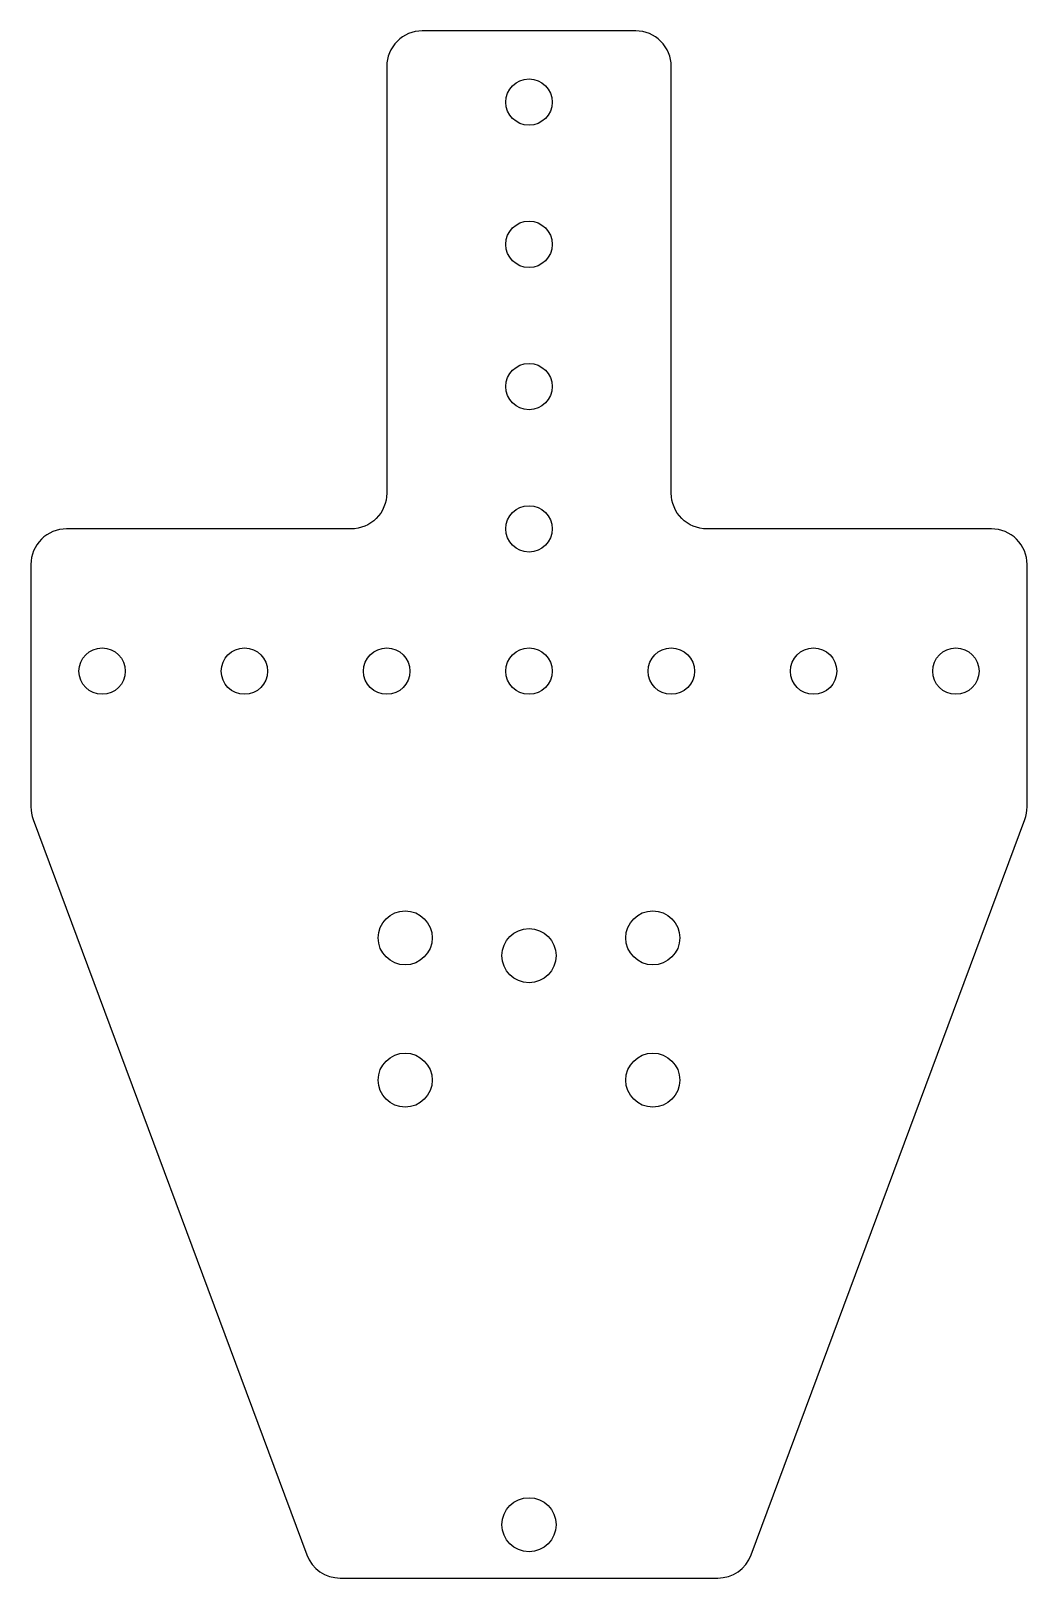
# Model space of a CAD drawing. Header units: inches. Extents: x -1.75 to 1.75, y -2.19 to 3.25.
import ezdxf

# ---------------------------------------------------------------- set-up
doc = ezdxf.new("R2010")
doc.units = ezdxf.units.IN
doc.header["$MEASUREMENT"] = 0

msp = doc.modelspace()

# ---------------------------------------------------------------- linework, layer by layer
msp.add_lwpolyline([(1.7422, 0.4789, 0.089291), (1.75, 0.5225), (1.75, 1.375, 0.414214), (1.625, 1.5), (0.625, 1.5, -0.414214), (0.5, 1.625), (0.5, 3.125, 0.414214), (0.375, 3.25), (-0.375, 3.25, 0.414214), (-0.5, 3.125), (-0.5, 1.625, -0.414214), (-0.625, 1.5), (-1.625, 1.5, 0.414214), (-1.75, 1.375), (-1.75, 0.5225, 0.089291), (-1.7422, 0.4789), (-0.7803, -2.1061, 0.313334), (-0.6631, -2.1875), (0.6631, -2.1875, 0.313334), (0.7803, -2.1061)], format="xyb", close=True)
for centre, radius in [((0, 3), 0.0815), ((0, 2.5), 0.0815), ((0, 2), 0.0815), ((0, 1.5), 0.0815), ((-1.5, 1), 0.0815), ((-1, 1), 0.0815), ((-0.5, 1), 0.0815), ((0, 1), 0.0815), ((0.5, 1), 0.0815), ((1, 1), 0.0815), ((1.5, 1), 0.0815), ((-0.435, 0.0625), 0.095), ((0.435, 0.0625), 0.095), ((0, 0), 0.095), ((-0.435, -0.4375), 0.095), ((0.435, -0.4375), 0.095), ((0, -2), 0.095)]:
    msp.add_circle(centre, radius)

doc.saveas('drawing.dxf')
